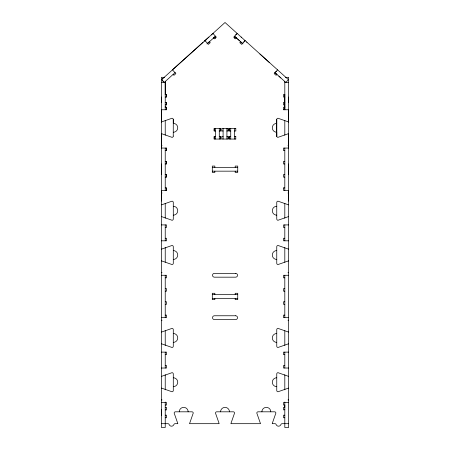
<?xml version="1.0" encoding="UTF-8"?>
<svg xmlns="http://www.w3.org/2000/svg" width="450" height="450" viewBox="0 0 450 450"><rect width="100%" height="100%" fill="white"/><g stroke="black" fill="none" stroke-linecap="round" stroke-linejoin="round"><path stroke-width="0.67" d="M161.415 415.361L161.415 409.731M165.229 107.224L165.229 106.639M165.229 94.5L165.229 81.472M215.438 38.295L215.438 36.225L213.536 37.946M234.518 38.295L234.523 36.225L236.424 37.946M284.811 409.731L283.539 409.899L283.539 407.357L284.811 407.357L284.811 405.028L283.539 405.028L283.539 402.48L288.63 402.48M284.811 81.472L284.811 109.766L284.811 94.365M288.585 148.056L288.585 133.701A1.266 1.266 0 0 0 288.219 133.757M288.585 109.766L288.585 121.894A1.271 1.271 0 0 1 288.219 121.837M237.116 33.39L233.713 37.17L235.603 38.874L236.453 37.929M240.66 41.715L239.805 42.66L241.695 44.364L242.55 43.419M244.44 40.899L244.924 40.472M242.522 43.447L245.104 40.579M277.599 69.84L274.191 73.62L276.081 75.324L276.936 74.379M235.811 34.841L236.453 34.133M243.799 42.03L244.434 41.321M275.653 72L276.294 71.291M208.89 37.08L208.288 37.62M207.214 43.656L209.706 41.4M175.264 72.456L164.199 82.451L161.646 79.616L162.99 78.407M207.928 37.946L172.446 69.84L175.849 73.62L173.959 75.324L173.104 74.379M211.281 34.931L225.023 22.5L288.394 79.616L285.84 82.451L275.017 72.709M161.646 79.616L203.074 42.317M204.435 41.091L205.048 40.539M205.121 40.472L212.951 33.418M206.977 43.937L215.505 36.259M164.593 77.31L161.415 77.31L161.415 427.5L165.229 427.5L165.229 402.047M285.446 77.31L288.63 77.31L288.63 427.5L284.811 427.5L284.811 402.047M161.415 82.462L165.229 82.462L165.229 109.766M284.811 82.462L288.63 82.462M165.189 94.5L166.5 94.5L166.5 97.043L165.178 97.043M284.811 94.5L283.5 94.5L283.5 97.043L284.822 97.043M165.178 102.347L166.5 102.347L166.5 104.889L165.189 104.889M284.822 102.347L283.5 102.347L283.5 104.889L284.811 104.889M165.189 107.224L166.5 107.224L166.5 109.766L161.415 109.766M284.811 107.224L283.5 107.224L283.539 109.766M283.5 109.766L288.63 109.766M235.834 128.458L229.421 128.458L229.421 131.001L230.743 131.001M215.482 131.001L214.155 131.001L214.155 128.458L220.567 128.458L220.567 131.001L219.24 131.001M221.788 131.001L223.11 131.001M226.873 131.001L228.201 131.001L228.201 128.458L221.788 128.458L221.839 131.001M234.506 131.001L235.834 131.001L235.778 128.458M215.482 136.513L214.155 136.513L214.155 139.056L220.567 139.056L220.567 136.513L219.24 136.513M223.11 136.513L221.788 136.513L221.839 139.056M226.873 136.513L228.201 136.513L228.201 139.056L221.788 139.056M230.743 136.513L229.421 136.513L229.421 139.056L235.834 139.056M234.506 136.513L235.834 136.513M161.415 145.507L162.051 145.507M287.989 145.507L288.63 145.507M161.415 148.056L166.5 148.056L166.5 150.598L165.189 150.598M288.63 148.056L283.5 148.056L283.5 150.598L284.811 150.598M165.189 161.409L166.5 161.409L166.5 163.958L165.189 163.958M284.811 161.409L283.5 161.409L283.5 163.958L284.811 163.958M212.299 167.349L237.741 167.349M212.299 171.163L237.741 171.163M165.189 174.555L166.5 174.555L166.5 177.103L165.189 177.103M284.811 174.555L283.5 174.555L283.5 177.103L284.811 177.103M165.189 187.914L166.5 187.914L166.5 190.457L161.415 190.457M283.5 187.914L284.811 187.914M288.63 190.457L283.5 190.457L283.539 187.914M161.415 193.005L162.051 193.005M287.989 193.005L288.63 193.005M161.415 201.06L161.376 190.457M288.619 201.06L288.585 190.457M161.415 224.91L166.5 224.91L166.5 227.458L165.229 227.458M288.63 224.91L283.539 224.91L283.539 227.458L284.811 227.458M165.229 238.269L166.5 238.269L166.5 240.812L161.415 240.812M284.811 238.269L283.539 238.269L283.539 240.812L288.63 240.812M161.415 272.722L162.051 272.722M287.989 272.722L288.63 272.722M161.415 275.271L166.5 275.271L166.5 277.813L165.229 277.813M288.63 275.271L283.539 275.271L283.539 277.813L284.811 277.813M165.229 288.624L166.5 288.624L166.5 291.167L165.229 291.167M284.811 288.624L283.539 288.624L283.539 291.167L284.811 291.167M212.299 294.564L237.741 294.564M212.299 298.378L237.741 298.378M165.229 301.77L166.5 301.77L166.5 304.312L165.229 304.312M284.811 301.77L283.539 301.77L283.539 304.312L284.811 304.312M165.229 315.129L166.5 315.129L166.5 317.672L161.415 317.672M284.811 315.129L283.539 315.129L283.539 317.672L288.63 317.672M161.415 320.214L162.051 320.214M287.989 320.214L288.63 320.214M161.415 352.125L166.5 352.125L166.5 354.668L165.229 354.668M288.63 352.125L283.539 352.125L283.539 354.668L284.811 354.668M165.229 365.484L166.5 365.484L166.5 368.027L161.415 368.027M284.811 365.484L283.539 365.484L283.539 368.027L288.63 368.027M161.415 399.938L162.051 399.938M287.989 399.938L288.63 399.938M161.415 402.48L166.5 402.48L166.5 405.028L165.229 405.028M165.229 407.357L166.5 407.357L166.5 409.899L165.218 409.899M165.218 415.204L166.5 415.204L166.5 417.746L165.229 417.746M284.822 415.204L283.539 415.204L283.539 417.746L284.811 417.746M161.415 423.686L167.912 423.686A1.271 1.271 0 0 1 169.116 424.53A2.542 2.542 0 0 0 173.908 424.53A1.271 1.271 0 0 1 175.112 423.686L177.795 423.686A1.271 1.271 0 0 0 177.739 423.321L174.156 413.083A1.271 1.271 0 0 1 175.427 411.812L191.964 411.812A1.271 1.271 0 0 1 193.241 413.083L189.658 423.321A1.271 1.271 0 0 0 189.602 423.686L219.116 423.686A1.271 1.271 0 0 0 219.066 423.321L215.482 413.083A1.271 1.271 0 0 1 216.754 411.812L233.291 411.812A1.271 1.271 0 0 1 234.562 413.083L230.979 423.321A1.271 1.271 0 0 0 230.923 423.686L260.438 423.686A1.271 1.271 0 0 0 260.387 423.321L256.804 413.083A1.271 1.271 0 0 1 258.075 411.812L274.613 411.812A1.271 1.271 0 0 1 275.884 413.083L272.301 423.321A1.266 1.266 0 0 0 272.25 423.686L274.933 423.686A1.271 1.271 0 0 1 276.131 424.53A2.542 2.542 0 0 0 280.929 424.53A1.271 1.271 0 0 1 282.127 423.686L288.63 423.686M274.742 72.456L276.761 74.261M241.149 37.08L241.515 37.406M246.656 42.036L246.96 42.306M259.898 54L269.353 62.511M237.504 38.874L239.608 40.77M278.904 76.151L280.873 77.923M234.534 36.259L242.994 43.875M240.705 41.811L242.606 43.532M212.923 33.39L216.332 37.17L214.442 38.874L213.587 37.929M209.385 41.715L210.234 42.66L208.344 44.364L204.936 40.579M206.252 39.454L206.679 39.926M205.172 40.427L205.599 40.899M162.501 80.561L163.35 81.506M276.773 136.299L276.756 132.249A4.455 4.455 0 0 1 272.301 127.794A4.455 4.455 0 0 1 276.756 123.345M173.267 119.295L173.289 123.345A4.455 4.455 0 0 1 177.739 127.794A4.455 4.455 0 0 1 173.289 132.249M288.585 97.043L288.585 102.347M288.585 163.958L288.585 174.555M284.811 120.611L284.811 135.135M284.811 148.056L284.811 190.457M284.811 203.49L284.811 218.171M284.811 224.91L284.811 240.812M284.811 247.556L284.811 262.238M284.811 275.271L284.811 317.672M284.811 330.705L284.811 345.386M284.811 352.125L284.811 368.027M284.811 374.698L284.811 389.818M284.771 106.639L284.771 107.224M276.711 119.526L276.711 136.063M235.778 136.513L235.778 139.056M235.198 167.349L235.198 166.078L237.741 166.078L237.741 172.434L235.198 172.434L235.198 171.163M235.198 294.564L235.198 293.287L237.741 293.287L237.741 299.649L235.198 299.649L235.198 298.378M234.551 128.458L234.551 139.056M230.732 128.458L230.732 139.056M229.472 128.458L229.472 131.001M229.472 136.513L229.472 139.056M228.144 128.458L228.144 131.001M228.144 136.513L228.144 139.056M226.918 128.458L226.918 139.056M223.099 128.458L223.099 139.056M220.517 128.458L220.517 131.001M220.517 136.513L220.517 139.056M219.285 128.458L219.285 139.056M215.466 128.458L215.466 139.056M214.841 167.349L214.841 166.078L212.299 166.078L212.299 172.434L214.841 172.434L214.841 171.163M214.841 294.564L214.841 293.287L212.299 293.287L212.299 299.649L214.841 299.649L214.841 298.378M214.206 128.458L214.206 131.001M214.206 136.513L214.206 139.056M173.244 136.063L173.289 119.526A1.271 1.271 0 0 0 172.013 118.254L161.775 121.837A1.271 1.271 0 0 1 161.415 121.894M166.461 94.5L166.461 97.043M166.461 102.347L166.461 104.889M166.461 107.224L166.461 109.766M166.461 148.056L166.461 150.598M166.461 161.409L166.461 163.958M166.461 174.555L166.461 177.103M166.461 187.914L166.461 190.457M165.229 120.611L165.229 135.135M165.229 148.056L165.229 190.457M165.229 203.49L165.229 218.171M165.229 224.91L165.229 240.812M165.229 247.556L165.229 262.238M165.229 275.271L165.229 317.672M165.229 330.705L165.229 345.386M165.229 352.125L165.229 368.027M165.229 374.698L165.229 389.818M161.37 97.043L161.37 102.347M161.37 109.766L161.37 121.894A1.271 1.271 0 0 0 161.736 121.837M161.376 148.056L161.37 133.701A1.271 1.271 0 0 1 161.736 133.757M161.376 163.958L161.376 174.555M288.63 204.812A1.271 1.271 0 0 1 288.264 204.761L278.027 201.178A1.271 1.271 0 0 0 276.756 202.449L276.756 218.987A1.271 1.271 0 0 0 278.027 220.258L288.264 216.675A1.271 1.271 0 0 1 288.63 216.624M276.756 215.167A4.455 4.455 0 0 1 272.301 210.718A4.455 4.455 0 0 1 276.756 206.263M288.63 249.103A1.271 1.271 0 0 1 288.264 249.053L278.027 245.469A1.271 1.271 0 0 0 276.756 246.741L276.756 263.278A1.271 1.271 0 0 0 278.027 264.549L288.264 260.966A1.271 1.271 0 0 1 288.63 260.916M276.756 259.464A4.455 4.455 0 0 1 272.301 255.009A4.455 4.455 0 0 1 276.756 250.56M161.415 260.916A1.271 1.271 0 0 1 161.781 260.966L172.013 264.549A1.271 1.271 0 0 0 173.289 263.278L173.289 246.741A1.271 1.271 0 0 0 172.013 245.469L161.781 249.053A1.271 1.271 0 0 1 161.415 249.103M161.415 216.624A1.271 1.271 0 0 1 161.781 216.675L172.013 220.258A1.271 1.271 0 0 0 173.289 218.987L173.289 202.449A1.271 1.271 0 0 0 172.013 201.178L161.781 204.761A1.271 1.271 0 0 1 161.415 204.812M288.63 332.027A1.271 1.271 0 0 1 288.264 331.971L278.027 328.387A1.271 1.271 0 0 0 276.756 329.664L276.756 346.202A1.271 1.271 0 0 0 278.027 347.473L288.264 343.89A1.271 1.271 0 0 1 288.63 343.834M276.756 342.382A4.455 4.455 0 0 1 272.301 337.933A4.455 4.455 0 0 1 276.756 333.478M288.63 376.318A1.271 1.271 0 0 1 288.264 376.267L278.027 372.684A1.271 1.271 0 0 0 276.756 373.956L276.756 390.493A1.271 1.271 0 0 0 278.027 391.764L288.264 388.181A1.271 1.271 0 0 1 288.63 388.131M276.756 386.674A4.455 4.455 0 0 1 272.301 382.224A4.455 4.455 0 0 1 276.756 377.769M161.415 388.131A1.271 1.271 0 0 1 161.781 388.181L172.013 391.764A1.271 1.271 0 0 0 173.289 390.493L173.289 373.956A1.271 1.271 0 0 0 172.013 372.684L161.781 376.267A1.271 1.271 0 0 1 161.415 376.318M161.415 343.834A1.271 1.271 0 0 1 161.781 343.89L172.013 347.473A1.271 1.271 0 0 0 173.289 346.202L173.289 329.664A1.271 1.271 0 0 0 172.013 328.387L161.781 331.971A1.271 1.271 0 0 1 161.415 332.027M261.889 411.812A4.455 4.455 0 0 1 266.344 407.357A4.455 4.455 0 0 1 270.799 411.812M220.567 411.812A4.455 4.455 0 0 1 225.023 407.357A4.455 4.455 0 0 1 229.472 411.812M179.246 411.812A4.455 4.455 0 0 1 183.696 407.357A4.455 4.455 0 0 1 188.151 411.812M173.289 136.063A1.271 1.271 0 0 1 172.013 137.34L161.775 133.757A1.271 1.271 0 0 0 161.415 133.701M288.63 133.701A1.271 1.271 0 0 0 288.264 133.757L277.988 137.34A1.271 1.271 0 0 1 276.756 136.063L276.756 119.526A1.271 1.271 0 0 1 278.027 118.254L288.264 121.837A1.271 1.271 0 0 0 288.63 121.894M173.289 333.478A4.455 4.455 0 0 1 177.739 337.933A4.455 4.455 0 0 1 173.289 342.382M173.289 377.769A4.455 4.455 0 0 1 177.739 382.224A4.455 4.455 0 0 1 173.289 386.674M173.289 206.263A4.455 4.455 0 0 1 177.739 210.718A4.455 4.455 0 0 1 173.289 215.167M173.289 250.56A4.455 4.455 0 0 1 177.739 255.009A4.455 4.455 0 0 1 173.289 259.464M235.62 273.358L214.419 273.358A1.907 1.907 0 0 0 212.513 275.271A1.907 1.907 0 0 0 214.419 277.178L235.62 277.178A1.907 1.907 0 0 0 237.532 275.271A1.907 1.907 0 0 0 235.62 273.358M235.62 315.765L214.419 315.765A1.907 1.907 0 0 0 212.513 317.672A1.907 1.907 0 0 0 214.419 319.579L235.62 319.579A1.907 1.907 0 0 0 237.532 317.672A1.907 1.907 0 0 0 235.62 315.765"/></g></svg>
